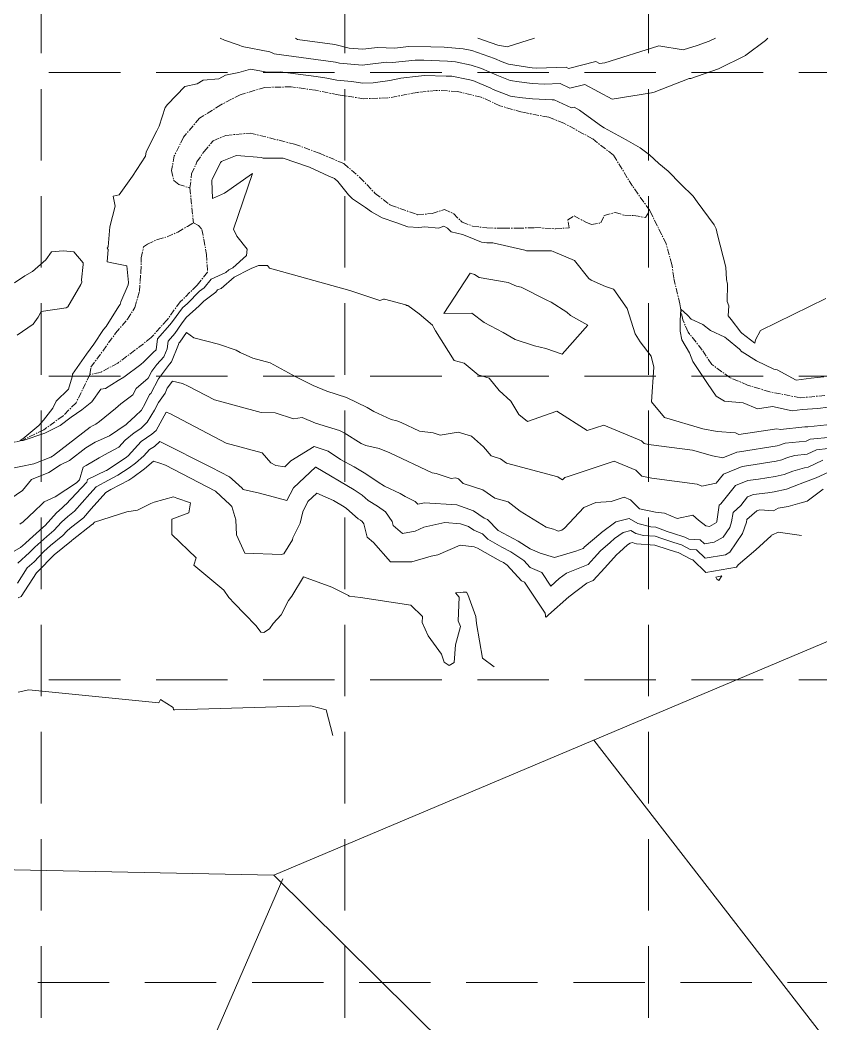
# Model space of a CAD drawing. Extents: x 33353 to 37237, y 80141 to 82571.
# Drawn here: x 34502.9 to 34662.7, y 82257.1 to 82457.3 of the extents above; entities that cross this region are included whole.
import ezdxf

# ---------------------------------------------------------------- set-up
doc = ezdxf.new("R2010")
doc.units = 0
doc.header["$MEASUREMENT"] = 0
doc.linetypes.add('CENTER', pattern=[2, 1.25, -0.25, 0.25, -0.25])
doc.linetypes.add('HIDDEN', pattern=[0.375, 0.25, -0.125])
doc.layers.add('GRID', color=254, linetype='HIDDEN')
for name, color, linetype, lineweight in [('LAYO-31', 7, 'Continuous', 0), ('LAYO-33', 7, 'Continuous', 0), ('TOPOSHD-34', 7, 'Continuous', 0), ('TOPOSHD-5', 7, 'Continuous', 0), ('TOPOSHD-6', 7, 'Continuous', 0)]:
    doc.layers.add(name, color=color, linetype=linetype, lineweight=lineweight)

msp = doc.modelspace()

# ---------------------------------------------------------------- linework, layer by layer
at = {"layer": 'GRID', "linetype": 'HIDDEN', "lineweight": 15, "ltscale": 57}
for p, q in [((34507.07, 82507.72), (34507.07, 80386.52)), ((34567.67, 82507.72), (34567.67, 80386.52)), ((34628.27, 82507.72), (34628.27, 80386.52)), ((33418.53, 82446.92), (37175.62, 82446.92)), ((33418.53, 82386.33), (37175.62, 82386.33)), ((33418.53, 82325.73), (37175.62, 82325.73)), ((33416.3, 82265.33), (37173.39, 82265.33))]:
    msp.add_line(p, q, dxfattribs=at)
at = {"layer": 'LAYO-31', "color": 7, "linetype": 'Continuous', "lineweight": 0}
for p, q in [((34553.56, 82286.77), (34700.83, 82348.93)), ((33948.47, 82299.06), (34553.56, 82286.77))]:
    msp.add_line(p, q, dxfattribs=at)
at = {"layer": 'LAYO-33', "color": 7, "linetype": 'Continuous', "lineweight": 0}
for p, q in [((34553.56, 82286.77), (34700.83, 82348.93)), ((34617.4, 82313.7), (34695.65, 82212.77)), ((34553.56, 82286.77), (33948.47, 82299.06)), ((34503.39, 82166.91), (34555.35, 82286.06)), ((34553.56, 82286.77), (34662.33, 82179.1))]:
    msp.add_line(p, q, dxfattribs=at)
at = {"layer": 'TOPOSHD-34', "color": 5, "linetype": 'CENTER', "lineweight": 0}
for p, q in [((34546.83, 82442.46), (34542.96, 82440.46)), ((34551.74, 82443.9), (34546.83, 82442.46)), ((34556.99, 82444.03), (34551.74, 82443.9)), ((34561.83, 82443.34), (34556.99, 82444.03)), ((34566.36, 82442.44), (34561.83, 82443.34)), ((34571.5, 82441.66), (34566.36, 82442.44)), ((34582.1, 82442.92), (34576.29, 82441.81)), ((34585.92, 82443.32), (34582.1, 82442.92)), ((34590.17, 82443.11), (34585.92, 82443.32)), ((34594.92, 82441.97), (34590.17, 82443.11)), ((34542.96, 82440.46), (34538.7, 82437.79)), ((34576.29, 82441.81), (34571.5, 82441.66)), ((34598.66, 82440.25), (34594.92, 82441.97)), ((34603.1, 82438.97), (34598.66, 82440.25)), ((34608.39, 82437.96), (34603.1, 82438.97)), ((34538.7, 82437.79), (34535.53, 82434.01)), ((34611.39, 82436.8), (34608.39, 82437.96)), ((34617.14, 82433.65), (34611.39, 82436.8)), ((34541.44, 82433.29), (34543.98, 82434.35)), ((34543.98, 82434.35), (34548.78, 82434.8)), ((34548.78, 82434.8), (34557.68, 82432.61)), ((34535.53, 82434.01), (34533.67, 82430.27)), ((34539.62, 82431.14), (34541.44, 82433.29)), ((34557.68, 82432.61), (34562.64, 82430.78)), ((34621.29, 82430.4), (34617.14, 82433.65)), ((34533.67, 82430.27), (34533.11, 82427.33)), ((34538.19, 82429.06), (34539.62, 82431.14)), ((34562.64, 82430.78), (34567.51, 82428.72)), ((34625.12, 82424.2), (34621.29, 82430.4)), ((34537.12, 82426.67), (34538.19, 82429.06)), ((34567.51, 82428.72), (34570.69, 82425.96)), ((34533.11, 82427.33), (34533.58, 82425.34)), ((34536.8, 82423.86), (34537.12, 82426.67)), ((34533.58, 82425.34), (34534.54, 82424.55)), ((34534.54, 82424.55), (34536.8, 82423.86)), ((34570.69, 82425.96), (34573.77, 82422.74)), ((34628.53, 82419.37), (34625.12, 82424.2)), ((34536.8, 82423.86), (34537.49, 82416.93)), ((34573.77, 82422.74), (34576.82, 82420.44)), ((34576.82, 82420.44), (34582.23, 82418.52)), ((34582.23, 82418.52), (34585.12, 82418.73)), ((34585.12, 82418.73), (34587.58, 82419.56)), ((34587.58, 82419.56), (34589.38, 82418.74)), ((34589.38, 82418.74), (34591.14, 82417.01)), ((34612.21, 82417.47), (34613.45, 82418.27)), ((34613.45, 82418.27), (34615.77, 82417.05)), ((34618.8, 82416.88), (34619.46, 82418.38)), ((34619.46, 82418.38), (34621.68, 82418.99)), ((34621.68, 82418.99), (34623.49, 82418.4)), ((34623.49, 82418.4), (34625.38, 82418.34)), ((34625.38, 82418.34), (34627.73, 82417.96)), ((34627.73, 82417.96), (34628.53, 82419.37)), ((34631.81, 82412.73), (34628.53, 82419.37)), ((34534.39, 82415.05), (34536.33, 82416.2)), ((34536.33, 82416.2), (34537.49, 82416.93)), ((34537.49, 82416.93), (34538.53, 82416.36)), ((34538.53, 82416.36), (34539.12, 82415.73)), ((34591.14, 82417.01), (34593.17, 82416.26)), ((34593.17, 82416.26), (34596.05, 82415.87)), ((34612.46, 82415.87), (34612.21, 82417.47)), ((34615.77, 82417.05), (34616.89, 82416.56)), ((34616.89, 82416.56), (34618.8, 82416.88)), ((34532.23, 82414.13), (34534.39, 82415.05)), ((34539.19, 82415.58), (34540.1, 82410.61)), ((34596.05, 82415.87), (34599.39, 82415.83)), ((34599.39, 82415.83), (34602.2, 82415.82)), ((34602.2, 82415.82), (34605.62, 82415.94)), ((34605.62, 82415.94), (34609.72, 82415.73)), ((34609.72, 82415.73), (34612.46, 82415.87)), ((34527.53, 82412.08), (34528.31, 82412.66)), ((34528.31, 82412.66), (34530.31, 82413.59)), ((34530.31, 82413.59), (34532.23, 82414.13)), ((34632.97, 82408.59), (34631.81, 82412.73)), ((34527.08, 82409.89), (34527.53, 82412.08)), ((34540.1, 82410.61), (34540.28, 82407.03)), ((34526.98, 82407.01), (34527.08, 82409.89)), ((34633.34, 82405.92), (34632.97, 82408.59)), ((34526.71, 82403.22), (34526.98, 82407.01)), ((34540.28, 82407.03), (34538.22, 82404.44)), ((34538.22, 82404.44), (34534.85, 82401.13)), ((34634.54, 82400.71), (34633.34, 82405.92)), ((34525.77, 82399.98), (34526.71, 82403.22)), ((34534.85, 82401.13), (34532.23, 82397.57)), ((34635.12, 82397.58), (34634.54, 82400.71)), ((34524.33, 82397.67), (34525.77, 82399.98)), ((34521.96, 82394.86), (34524.33, 82397.67)), ((34532.23, 82397.57), (34529.07, 82394.02)), ((34636.18, 82395.11), (34635.12, 82397.58)), ((34517.02, 82388.1), (34521.96, 82394.86)), ((34639.03, 82391.52), (34636.18, 82395.11)), ((34529.07, 82394.02), (34525.8, 82391.47)), ((34525.8, 82391.47), (34522.37, 82388.92)), ((34640.91, 82388.65), (34639.03, 82391.52)), ((34522.37, 82388.92), (34518.97, 82387.05)), ((34644.55, 82386.03), (34640.91, 82388.65)), ((34516.83, 82386.67), (34514.06, 82380.98)), ((34516.83, 82386.67), (34517.02, 82388.1)), ((34518.97, 82387.05), (34516.83, 82386.67)), ((34648.08, 82384.54), (34644.55, 82386.03)), ((34652.52, 82383.18), (34648.08, 82384.54)), ((34658.56, 82382), (34652.52, 82383.18)), ((34663.51, 82382.45), (34658.56, 82382)), ((34514.06, 82380.98), (34511.47, 82378.4)), ((34511.47, 82378.4), (34507.65, 82375.64)), ((34507.65, 82375.64), (34503.41, 82373.57)), ((34503.41, 82373.57), (34497.58, 82372.01))]:
    msp.add_line(p, q, dxfattribs=at)
at = {"layer": 'TOPOSHD-5', "color": 43, "linetype": 'Continuous', "lineweight": 0}
for p, q in [((34557.86, 82453.75), (34558.28, 82453.49)), ((34558.28, 82453.49), (34565.68, 82452.5)), ((34565.68, 82452.5), (34568.59, 82451.77)), ((34630.19, 82452.16), (34630.39, 82452.24)), ((34630.39, 82452.24), (34635.19, 82451.41)), ((34635.19, 82451.41), (34638.01, 82452.29)), ((34638.01, 82452.29), (34640.41, 82453.12)), ((34640.41, 82453.12), (34641.67, 82453.75)), ((34568.59, 82451.77), (34571.28, 82451.52)), ((34571.28, 82451.52), (34574.19, 82451.88)), ((34574.19, 82451.88), (34577.68, 82451.77)), ((34577.68, 82451.77), (34580.41, 82452.05)), ((34580.41, 82452.05), (34584.84, 82452.03)), ((34584.84, 82452.03), (34587.54, 82451.94)), ((34587.54, 82451.94), (34591.34, 82451.61)), ((34591.34, 82451.61), (34593.01, 82451.26)), ((34593.01, 82451.26), (34597.58, 82449.67)), ((34619.6, 82448.83), (34630.19, 82452.16)), ((34597.58, 82449.67), (34599.08, 82449.03)), ((34599.08, 82449.03), (34600.37, 82448.52)), ((34600.37, 82448.52), (34604.13, 82447.92)), ((34612.33, 82447.72), (34617.77, 82449.07)), ((34617.77, 82449.07), (34618.52, 82448.66)), ((34618.52, 82448.66), (34619.6, 82448.83)), ((34604.13, 82447.92), (34605.07, 82447.81)), ((34605.07, 82447.81), (34605.92, 82447.77)), ((34605.92, 82447.77), (34611.88, 82447.93)), ((34611.88, 82447.93), (34612.33, 82447.72)), ((34536.08, 82395.05), (34534.75, 82393.1)), ((34537.58, 82393.99), (34536.08, 82395.05)), ((34534.52, 82392.65), (34533.13, 82389.17)), ((34534.55, 82392.88), (34534.52, 82392.65)), ((34534.75, 82393.1), (34534.55, 82392.88)), ((34542.49, 82392.68), (34537.58, 82393.99)), ((34546.04, 82391.5), (34542.49, 82392.68)), ((34546.82, 82391.05), (34546.04, 82391.5)), ((34549.36, 82389.93), (34546.82, 82391.05)), ((34532.69, 82388.71), (34530.52, 82385.75)), ((34533.13, 82389.17), (34532.69, 82388.71)), ((34552.79, 82388.99), (34549.36, 82389.93)), ((34557.92, 82386.18), (34552.79, 82388.99)), ((34561.41, 82384.46), (34557.92, 82386.18)), ((34530.52, 82385.75), (34528.98, 82382.83)), ((34564.08, 82383.29), (34561.41, 82384.46)), ((34528.75, 82382.63), (34527.77, 82380.71)), ((34528.98, 82382.83), (34528.75, 82382.63)), ((34568.02, 82382.05), (34564.08, 82383.29)), ((34527.77, 82380.71), (34527.19, 82379.67)), ((34572.16, 82380.07), (34568.02, 82382.05)), ((34525.88, 82378.32), (34524.26, 82376.87)), ((34527.11, 82379.53), (34525.88, 82378.32)), ((34527.19, 82379.67), (34527.11, 82379.53)), ((34573.47, 82379.25), (34572.16, 82380.07)), ((34576.95, 82377.68), (34573.47, 82379.25)), ((34524.04, 82376.69), (34520.76, 82374.4)), ((34524.26, 82376.87), (34524.04, 82376.69)), ((34578.07, 82377.42), (34576.95, 82377.68)), ((34578.97, 82377.06), (34578.07, 82377.42)), ((34582.57, 82375.36), (34578.97, 82377.06)), ((34520.76, 82374.4), (34517.9, 82373.12)), ((34585.35, 82375.03), (34582.57, 82375.36)), ((34586.7, 82374.56), (34585.35, 82375.03)), ((34590.29, 82375.13), (34586.7, 82374.56)), ((34592.97, 82374.32), (34590.29, 82375.13)), ((34595.35, 82372.21), (34592.97, 82374.32)), ((34517.9, 82373.12), (34516, 82372.01)), ((34596.88, 82370.4), (34595.35, 82372.21)), ((34516, 82372.01), (34512.74, 82369.46)), ((34598.78, 82369.81), (34596.88, 82370.4)), ((34657.48, 82370.5), (34656.04, 82370.07)), ((34659.94, 82370.76), (34657.48, 82370.5)), ((34661.82, 82371.65), (34659.94, 82370.76)), ((34664.17, 82371.88), (34661.82, 82371.65)), ((34510.96, 82368.64), (34508.64, 82367.07)), ((34512.74, 82369.46), (34510.96, 82368.64)), ((34599.93, 82368.99), (34598.78, 82369.81)), ((34610.22, 82366.2), (34599.93, 82368.99)), ((34621.42, 82369.36), (34612.07, 82366.2)), ((34625.78, 82367.53), (34621.42, 82369.36)), ((34647.01, 82368.31), (34643.28, 82366.79)), ((34648.34, 82368.47), (34647.01, 82368.31)), ((34653.77, 82369.37), (34648.34, 82368.47)), ((34654.92, 82369.62), (34653.77, 82369.37)), ((34656.04, 82370.07), (34654.92, 82369.62)), ((34508.64, 82367.07), (34505.15, 82365.71)), ((34610.44, 82366.03), (34610.22, 82366.2)), ((34611.58, 82366.1), (34611.12, 82365.61)), ((34611.79, 82366.19), (34611.58, 82366.1)), ((34612.07, 82366.2), (34611.79, 82366.19)), ((34626.97, 82366.39), (34625.78, 82367.53)), ((34628.98, 82365.96), (34626.97, 82366.39)), ((34643.28, 82366.79), (34641.81, 82364.96)), ((34505.15, 82365.71), (34503.36, 82363.51)), ((34611.12, 82365.61), (34610.44, 82366.03)), ((34638.04, 82364.75), (34628.98, 82365.96)), ((34638.97, 82364.37), (34638.04, 82364.75)), ((34641.81, 82364.96), (34638.97, 82364.37)), ((34503.36, 82363.51), (34499.8, 82361.06)), ((34529.62, 82361.21), (34533.5, 82362.21)), ((34533.5, 82362.21), (34534.15, 82362)), ((34526.34, 82359.58), (34528.98, 82360.93)), ((34528.98, 82360.93), (34529.62, 82361.21)), ((34534.15, 82362), (34536.89, 82361.04)), ((34536.89, 82361.04), (34536.54, 82359.04)), ((34517.72, 82357.19), (34524.18, 82359.24)), ((34524.18, 82359.24), (34526.34, 82359.58)), ((34536.54, 82359.04), (34533.19, 82357.81)), ((34513.3, 82353.63), (34517.36, 82356.77)), ((34517.36, 82356.77), (34517.4, 82356.82)), ((34517.4, 82356.82), (34517.72, 82357.19)), ((34533.19, 82357.81), (34533.16, 82354.7)), ((34533.16, 82354.7), (34538.02, 82350.05)), ((34509.69, 82350.66), (34513.15, 82353.48)), ((34513.15, 82353.48), (34513.23, 82353.57)), ((34513.23, 82353.57), (34513.3, 82353.63)), ((34506.56, 82347.46), (34509.47, 82350.46)), ((34509.47, 82350.46), (34509.69, 82350.66)), ((34538.02, 82350.05), (34537.57, 82348.64)), ((34537.57, 82348.64), (34543.57, 82343.64)), ((34503.14, 82342.37), (34506.16, 82347.11)), ((34506.16, 82347.11), (34506.56, 82347.46)), ((34557.13, 82342.46), (34559.45, 82346.3)), ((34559.45, 82346.3), (34565.1, 82344.23)), ((34565.1, 82344.23), (34568.4, 82342.54)), ((34502.54, 82342.12), (34503.14, 82342.37)), ((34543.57, 82343.64), (34544.53, 82342.15)), ((34544.53, 82342.15), (34545.7, 82340.94)), ((34556.44, 82341.56), (34557.13, 82342.46)), ((34568.4, 82342.54), (34568.55, 82342.4)), ((34568.55, 82342.4), (34570.82, 82342.15)), ((34570.82, 82342.15), (34580.88, 82340.66)), ((34589.79, 82343.09), (34590.79, 82343.19)), ((34590.54, 82342.22), (34589.79, 82343.09)), ((34590.33, 82337.51), (34590.54, 82342.22)), ((34590.79, 82343.19), (34591.33, 82343.22)), ((34591.33, 82343.22), (34592, 82343.22)), ((34592, 82343.22), (34592.26, 82342.77)), ((34592.26, 82342.77), (34593.87, 82338.35)), ((34545.7, 82340.94), (34547.66, 82338.89)), ((34555.02, 82338.69), (34556.44, 82341.56)), ((34580.88, 82340.66), (34583.18, 82338.37)), ((34547.66, 82338.89), (34550.03, 82336.52)), ((34553.37, 82336.99), (34555.02, 82338.69)), ((34583.18, 82338.37), (34583.15, 82337.18)), ((34593.87, 82338.35), (34593.98, 82336.97)), ((34550.03, 82336.52), (34550.96, 82335.24)), ((34552.64, 82335.91), (34553.37, 82336.99)), ((34583.15, 82337.18), (34584.33, 82334.53)), ((34589.8, 82332.7), (34590.78, 82336.4)), ((34590.78, 82336.4), (34590.33, 82337.51)), ((34593.98, 82336.97), (34595.2, 82330.05)), ((34550.96, 82335.24), (34551.56, 82335.2)), ((34551.56, 82335.2), (34552.64, 82335.91)), ((34584.33, 82334.53), (34587.02, 82330.86)), ((34589.49, 82329.17), (34589.8, 82332.7)), ((34587.02, 82330.86), (34587.55, 82329.29)), ((34595.2, 82330.05), (34597.47, 82328.36)), ((34587.55, 82329.29), (34588.54, 82328.57)), ((34588.54, 82328.57), (34589.49, 82329.17))]:
    msp.add_line(p, q, dxfattribs=at)
at = {"layer": 'TOPOSHD-6', "color": 43, "linetype": 'Continuous', "lineweight": 0}
for p, q in [((34543.7, 82453.33), (34542.84, 82453.75)), ((34546.59, 82452.36), (34543.7, 82453.33)), ((34547.18, 82452.1), (34546.59, 82452.36)), ((34598.2, 82452.37), (34594.24, 82453.75)), ((34600.08, 82451.98), (34598.2, 82452.37)), ((34602.85, 82452.88), (34600.08, 82451.98)), ((34605.56, 82453.75), (34602.85, 82452.88)), ((34651.66, 82453.27), (34647.75, 82450.35)), ((34652.06, 82453.66), (34651.66, 82453.27)), ((34652.12, 82453.75), (34652.06, 82453.66)), ((34552.73, 82451.01), (34547.18, 82452.1)), ((34553.17, 82450.83), (34552.73, 82451.01)), ((34553.57, 82450.59), (34553.17, 82450.83)), ((34565.86, 82448.94), (34553.57, 82450.59)), ((34647.64, 82450.28), (34642.28, 82447.63)), ((34647.75, 82450.35), (34647.64, 82450.28)), ((34566.62, 82448.74), (34565.86, 82448.94)), ((34571.13, 82448.33), (34566.62, 82448.74)), ((34575.99, 82448.93), (34571.13, 82448.33)), ((34577.19, 82448.89), (34575.99, 82448.93)), ((34581.73, 82449.36), (34577.19, 82448.89)), ((34583.44, 82449.35), (34581.73, 82449.36)), ((34588.18, 82449.18), (34583.44, 82449.35)), ((34589.75, 82449.05), (34588.18, 82449.18)), ((34592.92, 82448.38), (34589.75, 82449.05)), ((34594.96, 82447.67), (34592.92, 82448.38)), ((34542.53, 82445.64), (34543.87, 82446.33)), ((34543.87, 82446.33), (34546.57, 82446.9)), ((34546.57, 82446.9), (34548.87, 82447.58)), ((34548.87, 82447.58), (34552.18, 82446.98)), ((34552.18, 82446.98), (34554.79, 82447.04)), ((34554.79, 82447.04), (34561.95, 82446.06)), ((34582.42, 82446.17), (34583.62, 82446.3)), ((34583.62, 82446.3), (34587.9, 82446.19)), ((34587.9, 82446.19), (34589.04, 82446.14)), ((34598.03, 82446.35), (34594.96, 82447.67)), ((34600.66, 82445.32), (34598.03, 82446.35)), ((34642.28, 82447.63), (34636.73, 82445.71)), ((34535.79, 82444.09), (34538.26, 82444.63)), ((34538.26, 82444.63), (34539.43, 82445.36)), ((34539.43, 82445.36), (34542.53, 82445.64)), ((34561.95, 82446.06), (34564.1, 82445.75)), ((34564.1, 82445.75), (34566.11, 82445.35)), ((34566.11, 82445.35), (34569.02, 82445.09)), ((34569.02, 82445.09), (34571.26, 82444.75)), ((34571.26, 82444.75), (34573.34, 82444.82)), ((34573.34, 82444.82), (34576.69, 82445.32)), ((34576.69, 82445.32), (34578.86, 82445.73)), ((34578.86, 82445.73), (34582.42, 82446.17)), ((34589.04, 82446.14), (34592.33, 82445.49)), ((34592.33, 82445.49), (34593.24, 82445.27)), ((34593.24, 82445.27), (34596.82, 82443.74)), ((34602.48, 82445.03), (34600.66, 82445.32)), ((34605.11, 82444.72), (34602.48, 82445.03)), ((34607.51, 82444.59), (34605.11, 82444.72)), ((34610.68, 82444.67), (34607.51, 82444.59)), ((34612.63, 82443.78), (34610.68, 82444.67)), ((34615.61, 82444.52), (34612.63, 82443.78)), ((34621.04, 82441.56), (34615.61, 82444.52)), ((34636.38, 82445.71), (34629.4, 82442.96)), ((34636.6, 82445.67), (34636.38, 82445.71)), ((34636.73, 82445.71), (34636.6, 82445.67)), ((34532.34, 82440.53), (34535.79, 82444.09)), ((34596.82, 82443.74), (34597.32, 82443.51)), ((34597.32, 82443.51), (34600.79, 82442.16)), ((34628.91, 82442.8), (34621.04, 82441.56)), ((34629.4, 82442.96), (34628.91, 82442.8)), ((34531.83, 82439.93), (34532.34, 82440.53)), ((34600.79, 82442.16), (34601.07, 82442.08)), ((34601.07, 82442.08), (34603.13, 82441.86)), ((34603.13, 82441.86), (34605.16, 82441.63)), ((34605.16, 82441.63), (34609.1, 82441.41)), ((34609.1, 82441.41), (34609.49, 82441.42)), ((34609.49, 82441.42), (34612.92, 82439.84)), ((34530.65, 82436.19), (34531.83, 82439.93)), ((34612.92, 82439.84), (34613.44, 82439.97)), ((34613.44, 82439.97), (34614.53, 82439.38)), ((34614.53, 82439.38), (34618.47, 82436.53)), ((34530.16, 82435.22), (34530.65, 82436.19)), ((34618.47, 82436.53), (34618.69, 82436.31)), ((34618.69, 82436.31), (34619.44, 82435.85)), ((34528.08, 82431.04), (34530.16, 82435.22)), ((34619.44, 82435.85), (34623.87, 82433.45)), ((34623.87, 82433.45), (34626.64, 82431.89)), ((34525.33, 82426.24), (34527.93, 82430.21)), ((34527.93, 82430.21), (34528.08, 82431.04)), ((34545.89, 82430.29), (34543.19, 82429.19)), ((34546.15, 82430.32), (34545.89, 82430.29)), ((34550.97, 82429.91), (34546.15, 82430.32)), ((34626.64, 82431.89), (34628.51, 82430.47)), ((34628.51, 82430.47), (34630.37, 82428.74)), ((34542.92, 82428.94), (34541.21, 82425.52)), ((34542.99, 82429.04), (34542.92, 82428.94)), ((34543.07, 82429.14), (34542.99, 82429.04)), ((34543.19, 82429.19), (34543.07, 82429.14)), ((34551.39, 82429.8), (34550.97, 82429.91)), ((34555.42, 82429.83), (34551.39, 82429.8)), ((34560.22, 82428.15), (34555.42, 82429.83)), ((34630.37, 82428.74), (34632.21, 82427.2)), ((34522.68, 82422.48), (34525.33, 82426.24)), ((34543.7, 82422.8), (34549.26, 82426.75)), ((34549.26, 82426.75), (34545.48, 82415.64)), ((34560.62, 82428.01), (34560.22, 82428.15)), ((34564.51, 82426.22), (34560.62, 82428.01)), ((34565.61, 82425.75), (34564.51, 82426.22)), ((34632.21, 82427.2), (34634.77, 82424.63)), ((34541.16, 82425.41), (34541.15, 82425.27)), ((34541.15, 82425.27), (34541.3, 82421.74)), ((34541.21, 82425.52), (34541.16, 82425.41)), ((34566.33, 82425.12), (34565.61, 82425.75)), ((34568.4, 82422.51), (34566.33, 82425.12)), ((34634.77, 82424.63), (34637.2, 82422.22)), ((34521.47, 82422.23), (34522.68, 82422.48)), ((34521.88, 82420.23), (34521.47, 82422.23)), ((34541.3, 82421.74), (34543.7, 82422.8)), ((34569.2, 82421.67), (34568.4, 82422.51)), ((34637.2, 82422.22), (34638.01, 82421.07)), ((34520.8, 82416.1), (34521.88, 82420.23)), ((34571.85, 82419.98), (34569.2, 82421.67)), ((34638.01, 82421.07), (34641.41, 82416.51)), ((34573, 82419.11), (34571.85, 82419.98)), ((34575.16, 82417.87), (34573, 82419.11)), ((34577.87, 82416.97), (34575.16, 82417.87)), ((34580.24, 82416.12), (34577.87, 82416.97)), ((34587.44, 82416.21), (34586.4, 82415.85)), ((34588.2, 82415.86), (34587.44, 82416.21)), ((34641.41, 82416.51), (34641.78, 82415.71)), ((34520.44, 82412.1), (34520.8, 82416.1)), ((34545.48, 82415.64), (34546.15, 82414.21)), ((34546.15, 82414.21), (34548.23, 82411.62)), ((34582.47, 82415.99), (34580.24, 82416.12)), ((34583.67, 82416.07), (34582.47, 82415.99)), ((34586.4, 82415.85), (34583.67, 82416.07)), ((34588.95, 82415.13), (34588.2, 82415.86)), ((34591.21, 82414.55), (34588.95, 82415.13)), ((34592.06, 82414.23), (34591.21, 82414.55)), ((34594.99, 82413.05), (34592.06, 82414.23)), ((34641.78, 82415.71), (34642.09, 82414.52)), ((34642.09, 82414.52), (34643.7, 82408.04)), ((34596.02, 82412.91), (34594.99, 82413.05)), ((34597.21, 82412.89), (34596.02, 82412.91)), ((34603.62, 82411.46), (34597.21, 82412.89)), ((34508.06, 82409.52), (34509.13, 82411.14)), ((34509.13, 82411.14), (34511.5, 82411.32)), ((34511.5, 82411.32), (34513.63, 82411.11)), ((34513.63, 82411.11), (34515.47, 82408.92)), ((34520.28, 82409.11), (34520.46, 82411.61)), ((34520.29, 82411.82), (34520.44, 82412.1)), ((34520.46, 82411.61), (34520.29, 82411.82)), ((34548.09, 82410.37), (34545.34, 82407.91)), ((34548.23, 82411.62), (34548.09, 82410.37)), ((34603.81, 82411.37), (34603.62, 82411.46)), ((34603.97, 82411.34), (34603.81, 82411.37)), ((34608.96, 82411.33), (34603.97, 82411.34)), ((34609.28, 82411.18), (34608.96, 82411.33)), ((34613.54, 82409.36), (34609.28, 82411.18)), ((34505.4, 82407.18), (34508.06, 82409.52)), ((34515.45, 82408.61), (34515.18, 82405.56)), ((34515.47, 82408.92), (34515.45, 82408.61)), ((34521.22, 82408.91), (34520.28, 82409.11)), ((34524.18, 82408.3), (34521.22, 82408.91)), ((34524.5, 82404.99), (34524.18, 82408.3)), ((34548.98, 82407.81), (34550.48, 82408.42)), ((34550.48, 82408.42), (34552.24, 82408.36)), ((34552.24, 82408.36), (34552.66, 82407.84)), ((34616.36, 82405.81), (34613.54, 82409.36)), ((34501.79, 82404.96), (34503.87, 82406.36)), ((34503.87, 82406.36), (34505.4, 82407.18)), ((34543.92, 82406.98), (34541.04, 82405.69)), ((34544.56, 82407.52), (34543.92, 82406.98)), ((34545.34, 82407.91), (34544.56, 82407.52)), ((34545.62, 82406.05), (34548.77, 82407.63)), ((34548.77, 82407.63), (34548.98, 82407.81)), ((34552.66, 82407.84), (34568.7, 82403.41)), ((34643.7, 82408.04), (34643.83, 82405.57)), ((34515.03, 82404.61), (34512.43, 82400.16)), ((34515.19, 82405.06), (34515.03, 82404.61)), ((34515.18, 82405.56), (34515.19, 82405.06)), ((34523.01, 82401.16), (34524.46, 82404.56)), ((34524.46, 82404.56), (34524.5, 82404.99)), ((34541.04, 82405.69), (34539.62, 82403.93)), ((34542.99, 82403.83), (34545.62, 82406.05)), ((34616.88, 82405.48), (34616.36, 82405.81)), ((34619.73, 82404.19), (34616.88, 82405.48)), ((34621.28, 82403.67), (34619.73, 82404.19)), ((34643.83, 82405.57), (34644.07, 82404.67)), ((34644.07, 82404.67), (34644.02, 82401.24)), ((34538.73, 82403.24), (34536.27, 82400.82)), ((34539.62, 82403.93), (34538.73, 82403.24)), ((34539.56, 82401.26), (34541.94, 82403.08)), ((34541.94, 82403.08), (34542.28, 82403.51)), ((34542.28, 82403.51), (34542.99, 82403.83)), ((34568.7, 82403.41), (34574.7, 82401.41)), ((34621.37, 82403.59), (34621.28, 82403.67)), ((34624.07, 82399.83), (34621.37, 82403.59)), ((34512.42, 82400.14), (34512.07, 82399.92)), ((34512.43, 82400.16), (34512.42, 82400.14)), ((34520.04, 82396.22), (34522.62, 82400.26)), ((34522.62, 82400.26), (34522.86, 82400.64)), ((34522.86, 82400.64), (34523.01, 82401.16)), ((34536.27, 82400.82), (34535.29, 82399.95)), ((34536.03, 82398), (34538.6, 82400.32)), ((34538.6, 82400.32), (34539.56, 82401.26)), ((34574.7, 82401.41), (34575.28, 82401.63)), ((34575.28, 82401.63), (34575.39, 82401.67)), ((34575.39, 82401.67), (34575.62, 82401.67)), ((34575.62, 82401.67), (34579.84, 82400.52)), ((34579.84, 82400.52), (34580.02, 82400.42)), ((34580.02, 82400.42), (34580.25, 82400.43)), ((34580.25, 82400.43), (34582.52, 82398.73)), ((34644.02, 82401.24), (34644.35, 82400.35)), ((34644.35, 82400.35), (34644.17, 82398.32)), ((34650.67, 82395.44), (34663.69, 82401.78)), ((34507.07, 82399.21), (34506.53, 82398.1)), ((34512.07, 82399.92), (34507.07, 82399.21)), ((34535.29, 82399.95), (34533.3, 82397.25)), ((34582.52, 82398.73), (34585.21, 82396.47)), ((34625.62, 82394.77), (34624.07, 82399.83)), ((34634.73, 82399.68), (34634.64, 82397.42)), ((34636.07, 82398.51), (34634.73, 82399.68)), ((34636.84, 82397.67), (34636.07, 82398.51)), ((34644.17, 82398.32), (34644.76, 82397.62)), ((34505.51, 82396.69), (34502.34, 82394.46)), ((34506.53, 82398.1), (34505.51, 82396.69)), ((34519.56, 82395.65), (34520.04, 82396.22)), ((34532.81, 82396.53), (34530.34, 82393.75)), ((34533.3, 82397.25), (34532.81, 82396.53)), ((34533.78, 82394.81), (34535.08, 82396.72)), ((34535.08, 82396.72), (34536.03, 82398)), ((34585.21, 82396.47), (34585.44, 82395.97)), ((34634.64, 82397.42), (34634.62, 82395.28)), ((34639.12, 82396.61), (34636.84, 82397.67)), ((34640.66, 82395.44), (34639.12, 82396.61)), ((34644.76, 82397.62), (34646.71, 82395.11)), ((34517.63, 82392.7), (34519.56, 82395.65)), ((34532.45, 82393.31), (34533.78, 82394.81)), ((34585.44, 82395.97), (34585.77, 82395.35)), ((34585.77, 82395.35), (34589.53, 82389.46)), ((34626.65, 82393.13), (34625.62, 82394.77)), ((34634.62, 82395.28), (34634.98, 82393.55)), ((34643.55, 82394.08), (34640.66, 82395.44)), ((34646.71, 82395.11), (34646.93, 82394.86)), ((34646.93, 82394.86), (34649.53, 82392.92)), ((34649.68, 82393.57), (34650.67, 82395.44)), ((34516.15, 82390.67), (34517.63, 82392.7)), ((34530.34, 82393.75), (34530.08, 82391.58)), ((34532.26, 82391.79), (34532.45, 82393.31)), ((34628.82, 82390.27), (34626.65, 82393.13)), ((34634.98, 82393.55), (34636.46, 82390.95)), ((34643.85, 82393.86), (34643.55, 82394.08)), ((34646.46, 82391.73), (34643.85, 82393.86)), ((34649.53, 82392.92), (34649.68, 82393.57)), ((34513.36, 82386.7), (34516.15, 82390.67)), ((34529.5, 82391.12), (34527.6, 82389.15)), ((34530.08, 82391.58), (34529.5, 82391.12)), ((34530.18, 82388.66), (34531.61, 82390.18)), ((34531.61, 82390.18), (34532.26, 82391.79)), ((34629.34, 82388.11), (34628.82, 82390.27)), ((34636.46, 82390.95), (34637.16, 82389.25)), ((34646.95, 82391.18), (34646.46, 82391.73)), ((34646.99, 82391.15), (34646.95, 82391.18)), ((34649.82, 82389.37), (34646.99, 82391.15)), ((34526.96, 82388.67), (34523.57, 82386.1)), ((34527.6, 82389.15), (34526.96, 82388.67)), ((34529.17, 82387.29), (34530.18, 82388.66)), ((34589.53, 82389.46), (34591.48, 82388.89)), ((34591.48, 82388.89), (34594.28, 82386.61)), ((34628.92, 82381.22), (34629.34, 82388.11)), ((34637.16, 82389.25), (34640.06, 82384.87)), ((34653.32, 82387.73), (34649.82, 82389.37)), ((34512.53, 82383.75), (34513.29, 82386.18)), ((34513.29, 82386.18), (34513.36, 82386.7)), ((34528.46, 82385.94), (34529.17, 82387.29)), ((34594.28, 82386.61), (34596.52, 82385.93)), ((34653.96, 82387.56), (34653.32, 82387.73)), ((34657.75, 82385.51), (34653.96, 82387.56)), ((34663.31, 82386.17), (34660.77, 82385.9)), ((34522.45, 82385.48), (34519.95, 82383.88)), ((34523.57, 82386.1), (34522.45, 82385.48)), ((34526.05, 82383.85), (34528.46, 82385.94)), ((34532.24, 82383.92), (34533.31, 82385.32)), ((34533.31, 82385.32), (34535.29, 82384.83)), ((34535.29, 82384.83), (34536.44, 82384.35)), ((34536.44, 82384.35), (34541.67, 82381.62)), ((34596.52, 82385.93), (34598.48, 82383.44)), ((34640.06, 82384.87), (34641.83, 82382.35)), ((34660.77, 82385.9), (34657.75, 82385.51)), ((34510.07, 82381.32), (34512.53, 82383.75)), ((34519.01, 82383.71), (34517.23, 82381.18)), ((34519.95, 82383.88), (34519.01, 82383.71)), ((34522.99, 82380.78), (34525.4, 82382.56)), ((34525.4, 82382.56), (34526.05, 82383.85)), ((34530.52, 82381.03), (34531.82, 82382.94)), ((34531.82, 82382.94), (34532.24, 82383.92)), ((34598.48, 82383.44), (34600.85, 82381.33)), ((34641.83, 82382.35), (34643.48, 82381.32)), ((34509.43, 82379.95), (34510.07, 82381.32)), ((34517.23, 82381.18), (34515.24, 82379.62)), ((34521.94, 82379.84), (34522.99, 82380.78)), ((34529.7, 82379.55), (34530.52, 82381.03)), ((34541.67, 82381.62), (34551.01, 82379.09)), ((34600.85, 82381.33), (34602.4, 82378.67)), ((34631.47, 82378.04), (34628.92, 82381.22)), ((34643.48, 82381.32), (34647.18, 82381.01)), ((34647.18, 82381.01), (34650.06, 82379.8)), ((34650.06, 82379.8), (34653.07, 82380.25)), ((34653.07, 82380.25), (34656.96, 82379.43)), ((34507.54, 82377.55), (34509.43, 82379.95)), ((34513.12, 82378.12), (34510.88, 82376.44)), ((34515.24, 82379.62), (34513.12, 82378.12)), ((34518.75, 82377.25), (34521.94, 82379.84)), ((34528.23, 82377.14), (34529.7, 82379.55)), ((34532.06, 82379.1), (34530.04, 82375.5)), ((34532.76, 82378.86), (34532.06, 82379.1)), ((34544.04, 82372.97), (34532.76, 82378.86)), ((34551.01, 82379.09), (34553.78, 82378.97)), ((34553.78, 82378.97), (34557.48, 82377.78)), ((34602.4, 82378.67), (34604.17, 82377.29)), ((34604.17, 82377.29), (34609.98, 82379.31)), ((34609.98, 82379.31), (34616.07, 82375.45)), ((34656.96, 82379.43), (34658.93, 82379.64)), ((34658.93, 82379.64), (34662.09, 82379.89)), ((34662.09, 82379.89), (34664.18, 82380.1)), ((34503.42, 82373.84), (34506.63, 82376.5)), ((34506.63, 82376.5), (34507.54, 82377.55)), ((34510.88, 82376.44), (34507.86, 82374.92)), ((34509.58, 82370.46), (34516.9, 82376.17)), ((34516.9, 82376.17), (34517.33, 82376.43)), ((34517.33, 82376.43), (34517.99, 82376.72)), ((34517.99, 82376.72), (34518.75, 82377.25)), ((34526.97, 82375.9), (34528.23, 82377.14)), ((34557.48, 82377.78), (34559.18, 82378.08)), ((34559.18, 82378.08), (34561.83, 82376.97)), ((34561.83, 82376.97), (34566.62, 82375.46)), ((34616.07, 82375.45), (34619.37, 82376.56)), ((34619.37, 82376.56), (34626.88, 82373.41)), ((34639.16, 82375.84), (34631.47, 82378.04)), ((34659.46, 82376.18), (34654.63, 82375.67)), ((34660.06, 82376.23), (34659.46, 82376.18)), ((34665.14, 82376.73), (34660.06, 82376.23)), ((34507.86, 82374.92), (34503.54, 82373.5)), ((34523.89, 82373.55), (34525.66, 82375.02)), ((34525.66, 82375.02), (34526.97, 82375.9)), ((34529.21, 82374.74), (34527.03, 82373.28)), ((34530.04, 82375.5), (34529.21, 82374.74)), ((34566.62, 82375.46), (34567.55, 82375.02)), ((34567.55, 82375.02), (34570.97, 82372.89)), ((34642.01, 82375.28), (34639.16, 82375.84)), ((34645.64, 82374.98), (34642.01, 82375.28)), ((34646.34, 82374.68), (34645.64, 82374.98)), ((34653.91, 82375.82), (34646.34, 82374.68)), ((34654.63, 82375.67), (34653.91, 82375.82)), ((34660.56, 82373.76), (34664.86, 82374.17)), ((34502.94, 82373.45), (34503.28, 82373.75)), ((34503.33, 82373.47), (34502.94, 82373.45)), ((34503.28, 82373.75), (34503.42, 82373.84)), ((34503.54, 82373.5), (34503.33, 82373.47)), ((34519.72, 82370.62), (34522.63, 82372.12)), ((34522.63, 82372.12), (34523.89, 82373.55)), ((34527.03, 82373.28), (34524.49, 82370.43)), ((34528.73, 82371.66), (34529.7, 82372.31)), ((34529.7, 82372.31), (34530.79, 82373.31)), ((34530.79, 82373.31), (34541.08, 82368.09)), ((34551.17, 82371.04), (34544.04, 82372.97)), ((34561.57, 82372.27), (34556.95, 82369.42)), ((34564.38, 82371.34), (34561.57, 82372.27)), ((34570.97, 82372.89), (34571.88, 82372.48)), ((34571.88, 82372.48), (34574.53, 82371.87)), ((34626.88, 82373.41), (34627.41, 82372.9)), ((34627.41, 82372.9), (34628.31, 82372.71)), ((34628.31, 82372.71), (34637.09, 82371.53)), ((34646.44, 82371.19), (34653.96, 82372.44)), ((34653.96, 82372.44), (34654.46, 82372.55)), ((34654.46, 82372.55), (34654.94, 82372.74)), ((34654.94, 82372.74), (34655.57, 82372.93)), ((34655.57, 82372.93), (34659.74, 82373.37)), ((34659.74, 82373.37), (34660.56, 82373.76)), ((34505.62, 82368.82), (34509.06, 82370.15)), ((34509.06, 82370.15), (34509.35, 82370.36)), ((34509.35, 82370.36), (34509.58, 82370.46)), ((34518.69, 82370.03), (34519.72, 82370.62)), ((34524.16, 82370.14), (34523.89, 82369.95)), ((34524.49, 82370.43), (34524.16, 82370.14)), ((34525.95, 82368.97), (34527.62, 82370.41)), ((34527.62, 82370.41), (34528.73, 82371.66)), ((34552.93, 82369.01), (34551.17, 82371.04)), ((34566.81, 82369.69), (34564.38, 82371.34)), ((34574.53, 82371.87), (34576.66, 82371.02)), ((34576.66, 82371.02), (34585.14, 82367.01)), ((34637.09, 82371.53), (34641.08, 82370.39)), ((34641.08, 82370.39), (34643.12, 82369.99)), ((34643.12, 82369.99), (34645.9, 82371.13)), ((34645.9, 82371.13), (34646.44, 82371.19)), ((34500.48, 82367.79), (34505.62, 82368.82)), ((34514.74, 82365.65), (34515.46, 82368.18)), ((34515.46, 82368.18), (34516.08, 82368.47)), ((34516.08, 82368.47), (34518.69, 82370.03)), ((34523.89, 82369.95), (34520.12, 82367.51)), ((34524.63, 82368.02), (34525.95, 82368.97)), ((34527.74, 82367.8), (34529.53, 82369.34)), ((34529.53, 82369.34), (34530.79, 82368.93)), ((34530.79, 82368.93), (34531.92, 82368.54)), ((34531.92, 82368.54), (34541.87, 82363.4)), ((34541.08, 82368.09), (34544.71, 82366.22)), ((34553.91, 82368.52), (34552.93, 82369.01)), ((34555.73, 82368.21), (34553.91, 82368.52)), ((34556.95, 82369.42), (34555.73, 82368.21)), ((34557.43, 82364.02), (34561.86, 82368.17)), ((34561.86, 82368.17), (34561.94, 82368.14)), ((34561.94, 82368.14), (34569.55, 82363.63)), ((34569.54, 82368.21), (34566.81, 82369.69)), ((34571.53, 82367.04), (34569.54, 82368.21)), ((34659.4, 82368.06), (34660.14, 82368.14)), ((34660.14, 82368.14), (34663.08, 82369.55)), ((34520.08, 82367.49), (34516.37, 82365.7)), ((34520.11, 82367.51), (34520.08, 82367.49)), ((34520.12, 82367.51), (34520.11, 82367.51)), ((34520.56, 82365.6), (34522.37, 82366.56)), ((34522.37, 82366.56), (34524.63, 82368.02)), ((34524.62, 82365.6), (34525.37, 82366.09)), ((34525.37, 82366.09), (34527.74, 82367.8)), ((34544.71, 82366.22), (34545.23, 82365.74)), ((34574.29, 82365.24), (34571.53, 82367.04)), ((34585.14, 82367.01), (34585.94, 82366.91)), ((34585.94, 82366.91), (34588.91, 82365.87)), ((34650.24, 82365.75), (34653.58, 82366.3)), ((34653.58, 82366.3), (34655.38, 82366.69)), ((34655.38, 82366.69), (34657.13, 82367.39)), ((34657.13, 82367.39), (34659.4, 82368.06)), ((34664.19, 82367.14), (34661.76, 82366.02)), ((34509.88, 82362.27), (34514.17, 82365.04)), ((34516.22, 82365.17), (34512.03, 82360.72)), ((34514.17, 82365.04), (34514.74, 82365.65)), ((34516.37, 82365.7), (34516.22, 82365.17)), ((34516.82, 82362.83), (34518.05, 82364.23)), ((34518.05, 82364.23), (34520.56, 82365.6)), ((34521.01, 82363.68), (34524.62, 82365.6)), ((34545.23, 82365.74), (34547.2, 82363.94)), ((34574.37, 82365.16), (34574.29, 82365.24)), ((34575.62, 82364.38), (34574.37, 82365.16)), ((34578.74, 82362.92), (34575.62, 82364.38)), ((34588.91, 82365.87), (34589.75, 82366.01)), ((34589.75, 82366.01), (34590.38, 82365.82)), ((34590.38, 82365.82), (34590.93, 82365.32)), ((34590.93, 82365.32), (34591.29, 82364.9)), ((34591.29, 82364.9), (34595.23, 82363.66)), ((34642.73, 82360.83), (34645.68, 82364.5)), ((34645.68, 82364.5), (34648.12, 82365.5)), ((34648.12, 82365.5), (34650.24, 82365.75)), ((34658.23, 82364.72), (34655.84, 82363.76)), ((34658.58, 82364.82), (34658.23, 82364.72)), ((34661.76, 82366.02), (34658.58, 82364.82)), ((34507.7, 82361.26), (34509.88, 82362.27)), ((34513.75, 82359.36), (34516.82, 82362.83)), ((34517.11, 82359.83), (34519.99, 82363.13)), ((34519.99, 82363.13), (34521.01, 82363.68)), ((34541.87, 82363.4), (34543.98, 82361.44)), ((34547.2, 82363.94), (34547.42, 82363.7)), ((34547.42, 82363.7), (34550.67, 82362.98)), ((34550.67, 82362.98), (34556.14, 82361.48)), ((34556.14, 82361.48), (34557.43, 82364.02)), ((34560.32, 82361.28), (34562.14, 82362.98)), ((34562.14, 82362.98), (34565.41, 82361.5)), ((34569.55, 82363.63), (34571.16, 82362.58)), ((34571.16, 82362.58), (34572.36, 82361.52)), ((34579.75, 82362.3), (34578.74, 82362.92)), ((34581.71, 82361.31), (34579.75, 82362.3)), ((34595.23, 82363.66), (34597.63, 82361.97)), ((34620.85, 82361.28), (34623.47, 82362.16)), ((34623.47, 82362.16), (34624.69, 82361.65)), ((34648.08, 82362.21), (34646.69, 82360.49)), ((34649.22, 82362.68), (34648.08, 82362.21)), ((34652.14, 82363.03), (34649.22, 82362.68)), ((34653.4, 82363.23), (34652.14, 82363.03)), ((34655.84, 82363.76), (34653.4, 82363.23)), ((34659.93, 82361.39), (34663.16, 82363.79)), ((34505.84, 82359.42), (34507.26, 82360.75)), ((34507.26, 82360.75), (34507.7, 82361.26)), ((34511.89, 82360.63), (34511.28, 82360.06)), ((34512.03, 82360.72), (34511.89, 82360.63)), ((34543.98, 82361.44), (34544.6, 82360.87)), ((34544.6, 82360.87), (34545.14, 82360.29)), ((34545.14, 82360.29), (34545.93, 82357.64)), ((34559.3, 82359.25), (34560.32, 82361.28)), ((34565.41, 82361.5), (34567.58, 82360.22)), ((34567.58, 82360.22), (34568.04, 82359.92)), ((34572.36, 82361.52), (34574.23, 82360.35)), ((34574.23, 82360.35), (34575.83, 82359.24)), ((34582.27, 82360.77), (34581.71, 82361.31)), ((34583.62, 82361.06), (34582.27, 82360.77)), ((34590.08, 82360.62), (34583.62, 82361.06)), ((34593.37, 82359.48), (34590.08, 82360.62)), ((34597.63, 82361.97), (34600.26, 82361.26)), ((34600.26, 82361.26), (34602.72, 82359.38)), ((34611.52, 82355.99), (34615.4, 82360.1)), ((34615.4, 82360.1), (34617.77, 82361.08)), ((34617.77, 82361.08), (34620.85, 82361.28)), ((34624.69, 82361.65), (34626.53, 82359.88)), ((34641.95, 82357.34), (34642.42, 82360.55)), ((34642.42, 82360.55), (34642.73, 82360.83)), ((34646.69, 82360.49), (34645.16, 82359.13)), ((34654.19, 82359.97), (34656.15, 82360.29)), ((34656.15, 82360.29), (34658.48, 82360.98)), ((34658.48, 82360.98), (34659.93, 82361.39)), ((34503.53, 82357.28), (34505.84, 82359.42)), ((34510.15, 82359.04), (34507.89, 82356.53)), ((34511.28, 82360.06), (34510.15, 82359.04)), ((34511.17, 82357.22), (34512.42, 82358.33)), ((34512.42, 82358.33), (34513.75, 82359.36)), ((34515.55, 82358.07), (34517.11, 82359.83)), ((34558.77, 82356.97), (34559.3, 82359.25)), ((34568.04, 82359.92), (34570.34, 82357.88)), ((34575.83, 82359.24), (34577.14, 82357.32)), ((34595.48, 82357.99), (34593.37, 82359.48)), ((34602.72, 82359.38), (34607.87, 82356.2)), ((34626.53, 82359.88), (34629.66, 82359.21)), ((34629.66, 82359.21), (34631.49, 82358.97)), ((34631.49, 82358.97), (34634.01, 82357.94)), ((34634.01, 82357.94), (34637.11, 82358.58)), ((34637.11, 82358.58), (34638.3, 82357.58)), ((34645.16, 82359.13), (34644.88, 82357.28)), ((34647.89, 82357.71), (34649.89, 82359.47)), ((34649.89, 82359.47), (34650.49, 82359.62)), ((34650.49, 82359.62), (34653.22, 82359.47)), ((34653.22, 82359.47), (34654.19, 82359.97)), ((34502.84, 82356.79), (34503.53, 82357.28)), ((34507.5, 82356.22), (34504.02, 82353.06)), ((34507.89, 82356.53), (34507.5, 82356.22)), ((34509.64, 82355.52), (34511.17, 82357.22)), ((34512.86, 82355.98), (34515.55, 82358.07)), ((34545.93, 82357.64), (34546.11, 82354.63)), ((34557.32, 82354.06), (34558.77, 82356.97)), ((34570.34, 82357.88), (34570.8, 82357.6)), ((34570.8, 82357.6), (34571.18, 82357.33)), ((34571.18, 82357.33), (34571.5, 82356.86)), ((34571.5, 82356.86), (34572.13, 82354.18)), ((34577.14, 82357.32), (34577.34, 82356.5)), ((34577.34, 82356.5), (34579.23, 82354.94)), ((34581.72, 82355.41), (34583.48, 82356.18)), ((34583.48, 82356.18), (34587.66, 82357.09)), ((34587.66, 82357.09), (34590.79, 82356.87)), ((34590.79, 82356.87), (34592.39, 82356.32)), ((34592.39, 82356.32), (34593.41, 82355.6)), ((34596.18, 82357.7), (34595.48, 82357.99)), ((34598.29, 82355.56), (34596.18, 82357.7)), ((34607.87, 82356.2), (34609.33, 82355.77)), ((34621.79, 82357.26), (34618.94, 82355.16)), ((34624.46, 82357.9), (34621.79, 82357.26)), ((34626.15, 82356.95), (34624.46, 82357.9)), ((34628.75, 82356.24), (34626.15, 82356.95)), ((34629.75, 82356.18), (34628.75, 82356.24)), ((34632.03, 82355.33), (34629.75, 82356.18)), ((34638.3, 82357.58), (34639.76, 82356.48)), ((34639.76, 82356.48), (34640.44, 82356.35)), ((34640.44, 82356.35), (34641.84, 82357.15)), ((34641.84, 82357.15), (34641.92, 82357.27)), ((34641.92, 82357.27), (34641.95, 82357.34)), ((34644.5, 82356.1), (34643.19, 82354.18)), ((34644.88, 82357.28), (34644.5, 82356.1)), ((34647.07, 82354.93), (34647.82, 82357.21)), ((34647.82, 82357.21), (34647.89, 82357.71)), ((34505.84, 82352.19), (34508.23, 82354.36)), ((34508.23, 82354.36), (34509.64, 82355.52)), ((34508.96, 82352.51), (34511.4, 82354.5)), ((34511.4, 82354.5), (34512.2, 82355.4)), ((34512.2, 82355.4), (34512.86, 82355.98)), ((34546.11, 82354.63), (34547.76, 82351.02)), ((34572.13, 82354.18), (34573.41, 82353.14)), ((34579.23, 82354.94), (34581.72, 82355.41)), ((34593.41, 82355.6), (34595.18, 82354.86)), ((34595.18, 82354.86), (34596.24, 82353.78)), ((34599.32, 82354.97), (34598.29, 82355.56)), ((34602.28, 82353.4), (34599.32, 82354.97)), ((34609.33, 82355.77), (34609.98, 82355.51)), ((34609.98, 82355.51), (34610.3, 82355.41)), ((34610.3, 82355.41), (34610.99, 82355.61)), ((34610.99, 82355.61), (34611.52, 82355.99)), ((34618.78, 82355.02), (34615.47, 82352.2)), ((34618.94, 82355.16), (34618.78, 82355.02)), ((34621.53, 82353.91), (34623.21, 82355.14)), ((34623.21, 82355.14), (34624.78, 82355.52)), ((34624.78, 82355.52), (34625.78, 82354.96)), ((34625.78, 82354.96), (34627.31, 82354.54)), ((34627.31, 82354.54), (34629.64, 82354.41)), ((34629.64, 82354.41), (34630.98, 82353.91)), ((34633.07, 82355.01), (34632.03, 82355.33)), ((34635.57, 82354.19), (34633.07, 82355.01)), ((34636.36, 82353.77), (34635.57, 82354.19)), ((34643.19, 82354.18), (34641.42, 82353.18)), ((34644.53, 82351.2), (34647.07, 82354.93)), ((34649.7, 82351.68), (34652.76, 82354.46)), ((34652.76, 82354.46), (34652.85, 82354.6)), ((34652.85, 82354.6), (34652.98, 82354.63)), ((34652.98, 82354.63), (34653.07, 82354.63)), ((34653.07, 82354.63), (34654.15, 82355.19)), ((34654.15, 82355.19), (34658.81, 82354.56)), ((34502.99, 82352.14), (34500.33, 82350.62)), ((34503.93, 82352.96), (34502.99, 82352.14)), ((34504.02, 82353.06), (34503.93, 82352.96)), ((34504.8, 82351.13), (34505.84, 82352.19)), ((34507.66, 82351.33), (34508.96, 82352.51)), ((34555.5, 82350.84), (34557.23, 82353.69)), ((34557.23, 82353.69), (34557.32, 82354.06)), ((34573.41, 82353.14), (34576.79, 82349.26)), ((34586.27, 82350.69), (34590.69, 82352.62)), ((34590.69, 82352.62), (34593.53, 82352.29)), ((34593.53, 82352.29), (34594.18, 82352.02)), ((34596.24, 82353.78), (34599.06, 82352.19)), ((34599.06, 82352.19), (34600.8, 82351.26)), ((34604.65, 82351.84), (34602.28, 82353.4)), ((34615.36, 82352.08), (34615.25, 82351.95)), ((34615.47, 82352.2), (34615.36, 82352.08)), ((34618.69, 82351.44), (34620.65, 82353.11)), ((34620.65, 82353.11), (34621.53, 82353.91)), ((34622.52, 82351.2), (34624.12, 82352.65)), ((34624.12, 82352.65), (34624.63, 82353.02)), ((34624.63, 82353.02), (34625.11, 82353.14)), ((34625.11, 82353.14), (34625.41, 82352.97)), ((34625.41, 82352.97), (34625.87, 82352.84)), ((34625.87, 82352.84), (34629.54, 82352.63)), ((34629.54, 82352.63), (34629.93, 82352.49)), ((34629.93, 82352.49), (34633.7, 82351.3)), ((34630.98, 82353.91), (34633.38, 82353.15)), ((34633.38, 82353.15), (34634.88, 82352.67)), ((34634.88, 82352.67), (34636.61, 82351.74)), ((34638.63, 82353.66), (34636.36, 82353.77)), ((34639.47, 82352.85), (34638.63, 82353.66)), ((34641.42, 82353.18), (34639.47, 82352.85)), ((34502.42, 82349.02), (34504.8, 82351.13)), ((34505.68, 82349.29), (34507.66, 82351.33)), ((34547.76, 82351.02), (34554.98, 82350.71)), ((34554.98, 82350.71), (34555.5, 82350.84)), ((34581.08, 82349.25), (34584.9, 82350.43)), ((34584.9, 82350.43), (34586.27, 82350.69)), ((34594.18, 82352.02), (34594.2, 82352)), ((34594.2, 82352), (34598.79, 82349.41)), ((34600.8, 82351.26), (34603.4, 82349.55)), ((34606.68, 82351.03), (34604.65, 82351.84)), ((34609.51, 82350.15), (34606.68, 82351.03)), ((34613.78, 82351.38), (34609.51, 82350.15)), ((34615.25, 82351.95), (34613.78, 82351.38)), ((34616.26, 82348.75), (34617.46, 82350.07)), ((34617.46, 82350.07), (34618.69, 82351.44)), ((34619.57, 82348.07), (34621.91, 82350.68)), ((34621.91, 82350.68), (34622.52, 82351.2)), ((34633.7, 82351.3), (34634.19, 82351.14)), ((34634.19, 82351.14), (34636.87, 82349.72)), ((34636.61, 82351.74), (34637.87, 82351.68)), ((34637.87, 82351.68), (34639.6, 82350.01)), ((34639.6, 82350.01), (34643.63, 82350.69)), ((34643.63, 82350.69), (34644.53, 82351.2)), ((34646.17, 82348.66), (34649.7, 82351.68)), ((34502.37, 82345.04), (34504.29, 82348.07)), ((34504.29, 82348.07), (34505.68, 82349.29)), ((34576.79, 82349.26), (34581.08, 82349.25)), ((34598.79, 82349.41), (34599.33, 82349.12)), ((34599.33, 82349.12), (34600.12, 82348.6)), ((34600.12, 82348.6), (34602.97, 82345.49)), ((34603.4, 82349.55), (34604.71, 82348.12)), ((34604.71, 82348.12), (34606.98, 82347.12)), ((34611.94, 82347.04), (34616.26, 82348.75)), ((34617.28, 82345.54), (34619.57, 82348.07)), ((34636.87, 82349.72), (34637.12, 82349.7)), ((34637.12, 82349.7), (34639.74, 82347.18)), ((34639.74, 82347.18), (34645.83, 82348.21)), ((34645.83, 82348.21), (34645.87, 82348.23)), ((34645.87, 82348.23), (34646.17, 82348.66)), ((34606.98, 82347.12), (34608.78, 82344.41)), ((34610.5, 82345.94), (34611.94, 82347.04)), ((34642.94, 82346.5), (34641.75, 82346.24)), ((34641.75, 82346.24), (34641.94, 82345.79)), ((34642.34, 82345.56), (34642.94, 82346.5)), ((34602.97, 82345.49), (34603.56, 82345.23)), ((34603.56, 82345.23), (34607.67, 82339.04)), ((34608.78, 82344.41), (34610.5, 82345.94)), ((34612.41, 82342.27), (34616.01, 82345.04)), ((34616.01, 82345.04), (34617.28, 82345.54)), ((34641.94, 82345.79), (34642.34, 82345.56)), ((34608.35, 82338.68), (34612.41, 82342.27)), ((34607.67, 82339.04), (34607.71, 82338.56)), ((34607.71, 82338.56), (34607.74, 82338.37)), ((34607.74, 82338.37), (34607.89, 82338.26)), ((34607.89, 82338.26), (34608.24, 82338.58)), ((34608.24, 82338.58), (34608.35, 82338.68)), ((34504.66, 82323.73), (34502.51, 82323.29)), ((34530.6, 82321.15), (34504.66, 82323.73)), ((34530.94, 82321.8), (34530.6, 82321.15)), ((34533.43, 82320.25), (34530.94, 82321.8)), ((34533.51, 82319.76), (34533.43, 82320.25)), ((34560.94, 82320.52), (34533.8, 82319.75)), ((34563.99, 82319.77), (34560.94, 82320.52)), ((34533.8, 82319.75), (34533.51, 82319.76)), ((34565.28, 82314.6), (34563.99, 82319.77))]:
    msp.add_line(p, q, dxfattribs=at)
at = {"layer": 'TOPOSHD-6', "color": 5, "linetype": 'Continuous', "lineweight": 0}
for p, q in [((34587.46, 82398.8), (34592.73, 82406.83)), ((34592.73, 82406.83), (34593.59, 82406.58)), ((34593.59, 82406.58), (34594.51, 82406)), ((34594.51, 82406), (34600.32, 82404.99)), ((34600.32, 82404.99), (34601.98, 82404.25)), ((34601.98, 82404.25), (34602.88, 82404.05)), ((34602.88, 82404.05), (34608.01, 82401.48)), ((34608.01, 82401.48), (34608.87, 82401.1)), ((34608.87, 82401.1), (34612.01, 82399.06)), ((34593.06, 82398.85), (34587.46, 82398.8)), ((34595.48, 82396.99), (34593.06, 82398.85)), ((34612.01, 82399.06), (34612.72, 82398.44)), ((34612.72, 82398.44), (34616.19, 82396.5)), ((34599.27, 82395.02), (34595.48, 82396.99)), ((34616.19, 82396.5), (34611.08, 82390.72)), ((34601.69, 82393.63), (34599.27, 82395.02)), ((34605.54, 82392.36), (34601.69, 82393.63)), ((34607.83, 82391.83), (34605.54, 82392.36)), ((34611.08, 82390.72), (34607.83, 82391.83))]:
    msp.add_line(p, q, dxfattribs=at)

doc.saveas('drawing.dxf')
